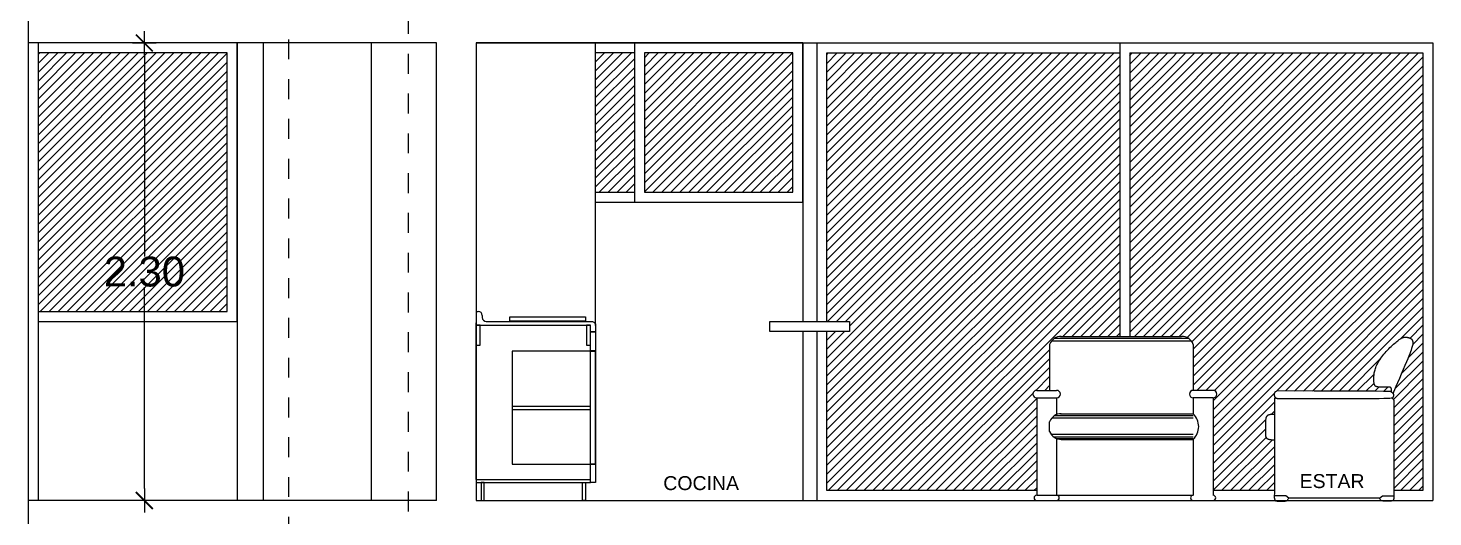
# Model space of a CAD drawing. Header units: millimetres. Extents: x 1217 to 2428, y 234 to 779.
# Drawn here: x 2248.72 to 2255.77, y 401.82 to 404.28 of the extents above; entities that cross this region are included whole.
import ezdxf

# ---------------------------------------------------------------- set-up
doc = ezdxf.new("R2010")
doc.units = ezdxf.units.MM
doc.linetypes.add('HIDDEN2', pattern=[0.1875, 0.125, -0.0625])
doc.layers.get('0').update_dxf_attribs({"lineweight": 5})
for name, color, linetype in [('0.1', 251, 'Continuous'), ('0.2', 2, 'Continuous'), ('0.3', 6, 'Continuous'), ('ARTEFACTOS', 4, 'Continuous'), ('MURO', 5, 'Continuous'), ('Texto', 1, 'Continuous')]:
    doc.layers.add(name, color=color, linetype=linetype)
doc.styles.add('INTERARQ', font='arial.ttf')
doc.styles.get("Standard").update_dxf_attribs({"font": 'arial.ttf'})
doc.dimstyles.new('ESCALA_1-50', dxfattribs={"dimtxt": 0.15, "dimasz": 0.06, "dimexe": 0.18, "dimexo": 0.0625, "dimgap": 0, "dimtad": 0, "dimtih": 1, "dimtoh": 1, "dimzin": 0, "dimdsep": 46, "dimtxsty": 'INTERARQ', "dimblk": 'DIMTICK', "dimcen": 0, "dimse1": 1, "dimse2": 1, "dimclrd": 256, "dimclre": 1, "dimclrt": 2, "dimadec": 0, "dimazin": 0, "dimtfac": 4.5, "dimtofl": 0, "dimtmove": 2, "dimatfit": 3, "dimldrblk": 'DIMTICK', "dimfxl": 1, "dimtolj": 1, "dimtzin": 0, "dimarcsym": 0})
pattern_1 = [(45, (422.33998, -295.273548), (-0.0224506403, 0.0224506403), [])]

# ---------------------------------------------------------------- blocks, each defined once
blk = doc.blocks.new('sillon elv 1')
at = {"layer": '0.2'}
blk.add_line((382065.2343, 7753267.5813), (382065.6901, 7753267.5813), dxfattribs=at)
for points in [[(382065.1739, 7753268.114), (382065.1742, 7753268.1156), (382065.1744, 7753268.1172), (382065.1745, 7753268.1189), (382065.1746, 7753268.1205), (382065.1745, 7753268.1222), (382065.1745, 7753268.1238), (382065.1744, 7753268.1253), (382065.1744, 7753268.1268), (382065.1745, 7753268.1281), (382065.1745, 7753268.1294), (382065.1747, 7753268.1306), (382065.1749, 7753268.1316), (382065.1751, 7753268.1326), (382065.1753, 7753268.1335), (382065.1756, 7753268.1342), (382065.1759, 7753268.1349), (382065.1762, 7753268.1355), (382065.1765, 7753268.136), (382065.1768, 7753268.1364), (382065.1771, 7753268.1368), (382065.1775, 7753268.1371), (382065.178, 7753268.1373), (382065.1785, 7753268.1375), (382065.179, 7753268.1376), (382065.1796, 7753268.1377), (382065.1804, 7753268.1378), (382065.1814, 7753268.1379), (382065.1828, 7753268.1379), (382065.1846, 7753268.138), (382065.187, 7753268.138), (382065.19, 7753268.1381), (382065.1937, 7753268.1381), (382065.1982, 7753268.1381), (382065.2034, 7753268.1382), (382065.2089, 7753268.1383), (382065.2147, 7753268.1384), (382065.2204, 7753268.1385), (382065.2259, 7753268.1386), (382065.231, 7753268.1388), (382065.2353, 7753268.139), (382065.2389, 7753268.1392), (382065.2417, 7753268.1395), (382065.2439, 7753268.1397), (382065.2455, 7753268.14), (382065.2467, 7753268.1403), (382065.2476, 7753268.1405), (382065.2482, 7753268.1408), (382065.2488, 7753268.141), (382065.2493, 7753268.1412), (382065.2498, 7753268.1413), (382065.2504, 7753268.1415), (382065.2509, 7753268.1417), (382065.2515, 7753268.142), (382065.2522, 7753268.1423), (382065.2529, 7753268.1426), (382065.2537, 7753268.1431), (382065.2545, 7753268.1437), (382065.2554, 7753268.1444), (382065.2563, 7753268.1454), (382065.2572, 7753268.1465), (382065.2581, 7753268.148), (382065.2589, 7753268.1498), (382065.2597, 7753268.1519), (382065.2604, 7753268.1545), (382065.2611, 7753268.1574), (382065.2616, 7753268.1608), (382065.262, 7753268.1645), (382065.2624, 7753268.1685), (382065.2626, 7753268.1727), (382065.2627, 7753268.1771), (382065.2627, 7753268.1816), (382065.2627, 7753268.1863), (382065.2625, 7753268.1909), (382065.2622, 7753268.1956), (382065.2617, 7753268.2004), (382065.2611, 7753268.2053), (382065.2603, 7753268.2102), (382065.2593, 7753268.2154), (382065.258, 7753268.2207), (382065.2565, 7753268.2262), (382065.2547, 7753268.2319), (382065.2526, 7753268.2378), (382065.2501, 7753268.2439), (382065.2474, 7753268.2502), (382065.2443, 7753268.2566), (382065.2408, 7753268.2632), (382065.2369, 7753268.2699), (382065.2327, 7753268.2767), (382065.228, 7753268.2836), (382065.2229, 7753268.2906), (382065.2176, 7753268.2976), (382065.212, 7753268.3046), (382065.2061, 7753268.3115), (382065.2001, 7753268.3182), (382065.194, 7753268.3249), (382065.1878, 7753268.3313), (382065.1816, 7753268.3375), (382065.1754, 7753268.3434), (382065.1694, 7753268.349), (382065.1635, 7753268.3543), (382065.1578, 7753268.3592), (382065.1525, 7753268.3637), (382065.1475, 7753268.3679), (382065.1429, 7753268.3715), (382065.1387, 7753268.3747), (382065.135, 7753268.3775), (382065.1316, 7753268.3799), (382065.1286, 7753268.382), (382065.1259, 7753268.3837), (382065.1233, 7753268.3851), (382065.1209, 7753268.3863), (382065.1187, 7753268.3874), (382065.1165, 7753268.3882), (382065.1144, 7753268.3889), (382065.1123, 7753268.3895), (382065.1103, 7753268.3899), (382065.1083, 7753268.3902), (382065.1063, 7753268.3904), (382065.1044, 7753268.3905), (382065.1024, 7753268.3904), (382065.1005, 7753268.3903), (382065.0985, 7753268.39), (382065.0966, 7753268.3897), (382065.0947, 7753268.3894), (382065.0929, 7753268.3889), (382065.0912, 7753268.3885), (382065.0896, 7753268.388), (382065.088, 7753268.3876), (382065.0866, 7753268.3872), (382065.0853, 7753268.3867), (382065.084, 7753268.3863), (382065.0829, 7753268.3859), (382065.0818, 7753268.3854), (382065.0808, 7753268.385), (382065.0798, 7753268.3846), (382065.0789, 7753268.3841), (382065.0779, 7753268.3836), (382065.077, 7753268.3831), (382065.0761, 7753268.3825), (382065.0752, 7753268.3818), (382065.0743, 7753268.3811), (382065.0735, 7753268.3803), (382065.0726, 7753268.3794), (382065.0718, 7753268.3784), (382065.071, 7753268.3773), (382065.0702, 7753268.376), (382065.0695, 7753268.3746), (382065.0688, 7753268.3731), (382065.0682, 7753268.3715), (382065.0677, 7753268.3697), (382065.0672, 7753268.3679), (382065.0668, 7753268.3659), (382065.0666, 7753268.3638), (382065.0665, 7753268.3614), (382065.0666, 7753268.3588), (382065.0669, 7753268.3558), (382065.0675, 7753268.3524), (382065.0683, 7753268.3484), (382065.0695, 7753268.3438), (382065.0711, 7753268.3385), (382065.0731, 7753268.3324), (382065.0756, 7753268.3252), (382065.0787, 7753268.3168), (382065.0825, 7753268.3069), (382065.0871, 7753268.2952), (382065.0925, 7753268.2816), (382065.099, 7753268.2658), (382065.1066, 7753268.2475), (382065.1153, 7753268.2269), (382065.1246, 7753268.2047), (382065.1341, 7753268.1823), (382065.1433, 7753268.1607), (382065.1516, 7753268.1412), (382065.1585, 7753268.125), (382065.1635, 7753268.1132), (382065.1662, 7753268.107)], [(382065.7482, 7753268.1195), (382065.7512, 7753268.1185), (382065.7538, 7753268.1173), (382065.7559, 7753268.1159), (382065.7576, 7753268.1144), (382065.759, 7753268.1129), (382065.7601, 7753268.1112), (382065.761, 7753268.1096), (382065.7617, 7753268.1079), (382065.7622, 7753268.1063), (382065.7626, 7753268.1048), (382065.7628, 7753268.1033), (382065.7629, 7753268.1018), (382065.763, 7753268.1004), (382065.7629, 7753268.0991), (382065.7628, 7753268.0978), (382065.7626, 7753268.0966), (382065.7624, 7753268.0954), (382065.7621, 7753268.0943), (382065.7618, 7753268.0932), (382065.7614, 7753268.0922), (382065.7609, 7753268.0912), (382065.7604, 7753268.0903), (382065.7599, 7753268.0894), (382065.7593, 7753268.0885), (382065.7586, 7753268.0877), (382065.7578, 7753268.0869), (382065.757, 7753268.0861), (382065.756, 7753268.0854), (382065.7551, 7753268.0847), (382065.754, 7753268.0841), (382065.7529, 7753268.0835), (382065.7517, 7753268.083), (382065.7502, 7753268.0826), (382065.7476, 7753268.0823), (382065.7428, 7753268.082), (382065.7348, 7753268.0818), (382065.7223, 7753268.0816), (382065.7045, 7753268.0815), (382065.6801, 7753268.0814), (382065.6482, 7753268.0813), (382065.6082, 7753268.0812), (382065.5617, 7753268.0812), (382065.5109, 7753268.0812), (382065.458, 7753268.0813), (382065.4051, 7753268.0813), (382065.3544, 7753268.0815), (382065.3081, 7753268.0817), (382065.2683, 7753268.0819), (382065.2366, 7753268.0823), (382065.2126, 7753268.0827), (382065.1951, 7753268.0832), (382065.1831, 7753268.0837), (382065.1755, 7753268.0842), (382065.1711, 7753268.0848), (382065.169, 7753268.0854), (382065.168, 7753268.0859), (382065.1673, 7753268.0865), (382065.1666, 7753268.0871), (382065.166, 7753268.0877), (382065.1655, 7753268.0884), (382065.1649, 7753268.0891), (382065.1645, 7753268.0899), (382065.164, 7753268.0907), (382065.1636, 7753268.0917), (382065.1633, 7753268.0927), (382065.1629, 7753268.0939), (382065.1627, 7753268.0951), (382065.1625, 7753268.0963), (382065.1623, 7753268.0976), (382065.1623, 7753268.0988), (382065.1623, 7753268.1), (382065.1625, 7753268.1011), (382065.1628, 7753268.1021), (382065.1632, 7753268.1031), (382065.1636, 7753268.1039), (382065.1642, 7753268.1048), (382065.1648, 7753268.1056), (382065.1655, 7753268.1063), (382065.1662, 7753268.1071), (382065.1669, 7753268.1078), (382065.1676, 7753268.1086), (382065.1684, 7753268.1094), (382065.1691, 7753268.1101), (382065.1699, 7753268.1109), (382065.1707, 7753268.1116), (382065.1716, 7753268.1124), (382065.1724, 7753268.113), (382065.1733, 7753268.1137), (382065.1743, 7753268.1143), (382065.1753, 7753268.1148), (382065.1764, 7753268.1153), (382065.1774, 7753268.1157), (382065.1785, 7753268.1161), (382065.1796, 7753268.1164), (382065.1807, 7753268.1167), (382065.1818, 7753268.1169), (382065.1839, 7753268.1172), (382065.1926, 7753268.1174), (382065.2144, 7753268.1176), (382065.2558, 7753268.1178), (382065.3233, 7753268.1181), (382065.4235, 7753268.1185), (382065.563, 7753268.1189), (382065.7482, 7753268.1195)], [(382065.1727, 7753268.0846), (382065.1704, 7753268.0832), (382065.1685, 7753268.0819), (382065.1669, 7753268.0806), (382065.1657, 7753268.0794), (382065.1647, 7753268.0781), (382065.164, 7753268.0769), (382065.1634, 7753268.0758), (382065.1631, 7753268.0746), (382065.1628, 7753268.0726), (382065.1626, 7753268.0652), (382065.1625, 7753268.047), (382065.1624, 7753268.0127), (382065.1624, 7753267.9567), (382065.1624, 7753267.8738), (382065.1624, 7753267.7584), (382065.1624, 7753267.6053)], [(382065.7621, 7753268.0013), (382065.7666, 7753268.0017), (382065.7707, 7753268.0019), (382065.7743, 7753268.0019), (382065.7775, 7753268.0017), (382065.7804, 7753268.0013), (382065.783, 7753268.0009), (382065.7852, 7753268.0003), (382065.7873, 7753267.9997), (382065.7892, 7753267.9991), (382065.791, 7753267.9984), (382065.7926, 7753267.9978), (382065.7941, 7753267.9971), (382065.7954, 7753267.9963), (382065.7966, 7753267.9955), (382065.7977, 7753267.9947), (382065.7987, 7753267.9938), (382065.7996, 7753267.9929), (382065.8005, 7753267.9919), (382065.8012, 7753267.9909), (382065.8018, 7753267.9898), (382065.8024, 7753267.9888), (382065.803, 7753267.9877), (382065.8034, 7753267.9866), (382065.8039, 7753267.9855), (382065.8043, 7753267.9843), (382065.8046, 7753267.9831), (382065.8049, 7753267.9816), (382065.8052, 7753267.9797), (382065.8055, 7753267.9773), (382065.8058, 7753267.9743), (382065.806, 7753267.9705), (382065.8062, 7753267.9658), (382065.8064, 7753267.9601), (382065.8066, 7753267.9536), (382065.8068, 7753267.9466), (382065.8069, 7753267.9394), (382065.8071, 7753267.9322), (382065.8072, 7753267.9251), (382065.8072, 7753267.9186), (382065.8072, 7753267.9129), (382065.8072, 7753267.9081), (382065.8072, 7753267.9041), (382065.807, 7753267.901), (382065.8069, 7753267.8984), (382065.8067, 7753267.8964), (382065.8065, 7753267.8948), (382065.8062, 7753267.8934), (382065.8059, 7753267.8922), (382065.8056, 7753267.891), (382065.8053, 7753267.8898), (382065.8048, 7753267.8887), (382065.8044, 7753267.8876), (382065.8039, 7753267.8865), (382065.8033, 7753267.8855), (382065.8027, 7753267.8845), (382065.802, 7753267.8836), (382065.8012, 7753267.8828), (382065.8004, 7753267.882), (382065.7995, 7753267.8812), (382065.7986, 7753267.8805), (382065.7976, 7753267.8799), (382065.7966, 7753267.8793), (382065.7955, 7753267.8787), (382065.7944, 7753267.8782), (382065.7933, 7753267.8777), (382065.7918, 7753267.8772), (382065.7898, 7753267.8767), (382065.787, 7753267.8762), (382065.783, 7753267.8755), (382065.7778, 7753267.8748), (382065.7709, 7753267.874), (382065.7621, 7753267.8731)], [(382065.1619, 7753267.5923), (382065.1619, 7753267.5897), (382065.1619, 7753267.5872), (382065.162, 7753267.585), (382065.1622, 7753267.5829), (382065.1624, 7753267.581), (382065.1627, 7753267.5792), (382065.163, 7753267.5776), (382065.1633, 7753267.5762), (382065.1636, 7753267.5749), (382065.164, 7753267.5737), (382065.1644, 7753267.5727), (382065.1648, 7753267.5718), (382065.1653, 7753267.5709), (382065.1658, 7753267.5702), (382065.1665, 7753267.5695), (382065.1672, 7753267.5689), (382065.168, 7753267.5684), (382065.1689, 7753267.5679), (382065.17, 7753267.5674), (382065.1712, 7753267.5671), (382065.1727, 7753267.5667), (382065.1744, 7753267.5664), (382065.1763, 7753267.5662), (382065.1785, 7753267.566), (382065.1811, 7753267.5658), (382065.1839, 7753267.5657), (382065.1869, 7753267.5657), (382065.19, 7753267.5656), (382065.1932, 7753267.5656), (382065.1965, 7753267.5656), (382065.1997, 7753267.5657), (382065.2028, 7753267.5657), (382065.2058, 7753267.5658), (382065.2087, 7753267.5658), (382065.2114, 7753267.5659), (382065.2139, 7753267.566), (382065.2162, 7753267.5662), (382065.2184, 7753267.5664), (382065.2203, 7753267.5667), (382065.2221, 7753267.5671), (382065.2237, 7753267.5675), (382065.2251, 7753267.5682), (382065.2265, 7753267.5691), (382065.2278, 7753267.5704), (382065.2292, 7753267.5722), (382065.2307, 7753267.5745), (382065.2324, 7753267.5775), (382065.2343, 7753267.5813)], [(382065.7625, 7753267.5923), (382065.7626, 7753267.5897), (382065.7625, 7753267.5872), (382065.7624, 7753267.585), (382065.7623, 7753267.5829), (382065.762, 7753267.581), (382065.7618, 7753267.5792), (382065.7615, 7753267.5776), (382065.7612, 7753267.5762), (382065.7608, 7753267.5749), (382065.7605, 7753267.5737), (382065.7601, 7753267.5727), (382065.7597, 7753267.5718), (382065.7592, 7753267.5709), (382065.7586, 7753267.5702), (382065.758, 7753267.5695), (382065.7573, 7753267.5689), (382065.7565, 7753267.5684), (382065.7556, 7753267.5679), (382065.7545, 7753267.5674), (382065.7533, 7753267.5671), (382065.7518, 7753267.5667), (382065.7501, 7753267.5664), (382065.7482, 7753267.5662), (382065.7459, 7753267.566), (382065.7434, 7753267.5658), (382065.7406, 7753267.5657), (382065.7376, 7753267.5657), (382065.7345, 7753267.5656), (382065.7312, 7753267.5656), (382065.728, 7753267.5656), (382065.7248, 7753267.5657), (382065.7216, 7753267.5657), (382065.7186, 7753267.5658), (382065.7158, 7753267.5658), (382065.7131, 7753267.5659), (382065.7106, 7753267.566), (382065.7083, 7753267.5662), (382065.7061, 7753267.5664), (382065.7041, 7753267.5667), (382065.7024, 7753267.5671), (382065.7008, 7753267.5675), (382065.6993, 7753267.5682), (382065.698, 7753267.5691), (382065.6966, 7753267.5704), (382065.6952, 7753267.5722), (382065.6937, 7753267.5745), (382065.6921, 7753267.5775), (382065.6901, 7753267.5813)]]:
    blk.add_lwpolyline(points, dxfattribs=at)
at = {"layer": '0.2', "elevation": 0}
for points in [[(382065.7529, 7753268.0835), (382065.7621, 7753268.0835), (382065.7621, 7753267.6053)], [(382065.1624, 7753267.6053), (382065.1619, 7753267.5923)], [(382065.2343, 7753267.5813), (382065.2197, 7753267.5923), (382065.1619, 7753267.5923)], [(382065.6901, 7753267.5813), (382065.7047, 7753267.5923), (382065.7636, 7753267.5923)], [(382065.7621, 7753267.6053), (382065.7625, 7753267.5923)]]:
    blk.add_lwpolyline(points, dxfattribs=at)
blk = doc.blocks.new('DIMTICK')
at = {"color": 1}
for p, q in [((-1, 0), (1, 0)), ((0, 1), (0, -1))]:
    blk.add_line(p, q, dxfattribs=at)
at = {"color": 3, "const_width": 0.141}
blk.add_lwpolyline([(0.71, 0.71), (-0.71, -0.71)], dxfattribs=at)
blk = doc.blocks.new('*D1624')
at = {"layer": '0.1', "lineweight": -2, "ltscale": 3, "transparency": 16777216}
for p, q in [((2249.3048, 404.1411), (2249.3048, 403.1277)), ((2249.3048, 401.9611), (2249.3048, 402.9744))]:
    blk.add_line(p, q, dxfattribs=at)
at = {"layer": 'Defpoints', "color": 0, "ltscale": 3, "transparency": 16777216}
for p in [(2248.9553, 404.2011, 0), (2249.3048, 404.2011), (2248.9553, 401.9011, 0)]:
    blk.add_point(p, dxfattribs=at)
at = {"layer": '0.1', "lineweight": -2, "ltscale": 3, "transparency": 16777216, "xscale": 0.06, "yscale": 0.06, "zscale": 0.06}
for p, rotation in [((2249.3048, 404.2011), 90), ((2249.3048, 401.9011), 270)]:
    blk.add_blockref('DIMTICK', p, dxfattribs=dict(at, rotation=rotation))
at = {"layer": '0.1', "color": 2, "ltscale": 3, "transparency": 16777216, "insert": (2249.3048, 403.0511), "char_height": 0.15, "attachment_point": 5, "style": 'INTERARQ'}
blk.add_mtext('\\A1;2.30', dxfattribs=at)

msp = doc.modelspace()

# ---------------------------------------------------------------- hatches: boundary and pattern name
at = {"layer": '0.1', "ltscale": 3}
h = msp.add_hatch(dxfattribs=at)
h.set_pattern_fill('ANSI31', color=256, scale=0.01)
h.set_pattern_definition([(45, (422.33998, -346.723466), (-0.0224506403, 0.0224506403), [])])
h.paths.add_polyline_path([(2248.77111, 404.15107), (2248.77111, 402.85107), (2249.72104, 402.85107), (2249.72104, 404.15107)])
h = msp.add_hatch(dxfattribs=at)
h.set_pattern_fill('ANSI31', color=256, scale=0.01)
h.set_pattern_definition(pattern_1)
h.paths.add_polyline_path([(2254.25251, 404.15099), (2254.46816, 404.15099), (2254.46816, 402.72581), (2254.25251, 402.72581)])
h.paths.add_polyline_path([(2252.86861, 404.15099), (2254.20251, 404.15099), (2254.20251, 402.72581), (2253.90862, 402.72581, 0.3308107), (2253.85003, 402.68579), (2253.85003, 402.45486), (2253.78505, 402.45486, 1), (2253.78505, 402.41691), (2253.78505, 401.95099), (2252.86861, 401.95099)])
h.paths.add_polyline_path([(2252.7306, 404.15099), (2252.86861, 404.15099), (2252.86861, 401.95099), (2252.7306, 401.95099), (2252.7306, 402.75099), (2252.84561, 402.75099), (2252.84561, 402.80099), (2252.7306, 402.80099)])
h.paths.add_polyline_path([(2251.81582, 404.15099), (2252.5606, 404.15099), (2252.5606, 403.45099), (2251.81582, 403.45099)])
h.paths.add_polyline_path([(2251.57076, 404.15099), (2251.76582, 404.15099), (2251.76582, 403.45099), (2251.57076, 403.45099)])
h = msp.add_hatch(dxfattribs=at)
h.set_pattern_fill('ANSI31', color=256, scale=0.01)
h.set_pattern_definition(pattern_1)
h.paths.add_polyline_path([(2254.46816, 404.15099), (2255.72441, 404.15099), (2255.72441, 401.95099), (2255.57804, 401.95099), (2255.57805, 402.09078), (2255.57807, 402.20611), (2255.57807, 402.28904), (2255.57805, 402.34499), (2255.57798, 402.37935), (2255.57786, 402.39753), (2255.57762, 402.40673), (2255.57584, 402.41061), (2255.57287, 402.41364), (2255.56824, 402.41681), (2255.57199, 402.41784), (2255.57521, 402.42069), (2255.57709, 402.42439), (2255.57823, 402.42944), (2255.57802, 402.43402), (2255.57641, 402.43699), (2255.5743, 402.43941), (2255.57692, 402.44554), (2255.58196, 402.45732), (2255.58888, 402.47355), (2255.59718, 402.49304), (2255.60633, 402.5146), (2255.61584, 402.53704), (2255.62518, 402.55919), (2255.63384, 402.57986), (2255.64142, 402.59811), (2255.6479, 402.61392), (2255.65339, 402.62754), (2255.65798, 402.63919), (2255.66177, 402.64911), (2255.66487, 402.65754), (2255.66736, 402.6647), (2255.66934, 402.67084), (2255.67091, 402.67616), (2255.67268, 402.68294), (2255.67381, 402.68977), (2255.67398, 402.69492), (2255.67349, 402.6992), (2255.67236, 402.70382), (2255.67029, 402.70836), (2255.66752, 402.71228), (2255.66414, 402.71507), (2255.66021, 402.71716), (2255.6565, 402.71863), (2255.65235, 402.71998), (2255.6473, 402.72138), (2255.64175, 402.72248), (2255.63601, 402.72291), (2255.63114, 402.72247), (2255.62709, 402.72161), (2255.62284, 402.72019), (2255.61832, 402.71814), (2255.61329, 402.71527), (2255.6088, 402.71225), (2255.60546, 402.70986), (2255.60173, 402.70708), (2255.59759, 402.70386), (2255.59299, 402.70019), (2255.58797, 402.69606), (2255.5826, 402.69153), (2255.57695, 402.68661), (2255.57106, 402.68132), (2255.565, 402.67571), (2255.55884, 402.6698), (2255.55264, 402.66362), (2255.54645, 402.6572), (2255.54032, 402.65057), (2255.53432, 402.64379), (2255.52848, 402.6369), (2255.52286, 402.62993), (2255.5175, 402.62294), (2255.51246, 402.61596), (2255.50779, 402.60904), (2255.50352, 402.60222), (2255.49966, 402.59551), (2255.49617, 402.58894), (2255.49306, 402.58251), (2255.4903, 402.57624), (2255.48787, 402.57014), (2255.48575, 402.56423), (2255.48394, 402.55852), (2255.48242, 402.55302), (2255.48115, 402.54772), (2255.48012, 402.54258), (2255.47931, 402.53759), (2255.4787, 402.53272), (2255.47825, 402.52795), (2255.47795, 402.52325), (2255.47777, 402.5186), (2255.4777, 402.51398), (2255.47773, 402.50945), (2255.47786, 402.50504), (2255.47821, 402.49866), (2255.47907, 402.49121), (2255.4803, 402.48539), (2255.48223, 402.48024), (2255.4849, 402.47678), (2255.48798, 402.47459), (2255.49197, 402.47319), (2255.49356, 402.47255), (2255.49745, 402.4719), (2255.50152, 402.47155), (2255.5051, 402.47133), (2255.50949, 402.47113), (2255.51455, 402.47097), (2255.52004, 402.47083), (2255.52577, 402.47071), (2255.53152, 402.47062), (2255.53707, 402.47054), (2255.54221, 402.47048), (2255.54673, 402.47043), (2255.55048, 402.47039), (2255.55348, 402.47035), (2255.55585, 402.47032), (2255.55767, 402.47028), (2255.55904, 402.47023), (2255.56007, 402.47016), (2255.56084, 402.47007), (2255.56145, 402.46996), (2255.56199, 402.46981), (2255.56247, 402.46963), (2255.56291, 402.4694), (2255.5633, 402.46911), (2255.56366, 402.46876), (2255.56399, 402.46834), (2255.56429, 402.46784), (2255.56458, 402.46725), (2255.56486, 402.46658), (2255.56513, 402.4658), (2255.56537, 402.46493), (2255.56558, 402.46396), (2255.56576, 402.4629), (2255.5659, 402.46173), (2255.56599, 402.46047), (2255.56603, 402.4591), (2255.56601, 402.45764), (2255.56597, 402.45609), (2255.56581, 402.45113), (2255.56638, 402.44655), (2255.56265, 402.44826), (2255.55815, 402.44947), (2255.54783, 402.44971), (2255.52607, 402.44992), (2255.48469, 402.45016), (2255.41716, 402.45045), (2255.31694, 402.4508), (2255.17747, 402.45126), (2254.99223, 402.45182), (2254.98783, 402.45034), (2254.9836, 402.44763), (2254.98079, 402.4445), (2254.97866, 402.44049), (2254.97753, 402.43571), (2254.97746, 402.43155), (2254.97815, 402.42704), (2254.97964, 402.42303), (2254.98218, 402.4195), (2254.98673, 402.41585), (2254.97837, 402.41585), (2254.97837, 402.33365), (2254.9738, 402.33408), (2254.96787, 402.33435), (2254.96147, 402.33393), (2254.95644, 402.33299), (2254.95108, 402.33144), (2254.94623, 402.32942), (2254.94261, 402.32711), (2254.93997, 402.32437), (2254.93801, 402.32124), (2254.93615, 402.31691), (2254.93533, 402.31311), (2254.93479, 402.3084), (2254.93444, 402.3028), (2254.93422, 402.29809), (2254.93402, 402.29241), (2254.93382, 402.28596), (2254.93365, 402.27898), (2254.9335, 402.27174), (2254.93337, 402.26449), (2254.93328, 402.25749), (2254.93322, 402.25098), (2254.9332, 402.24522), (2254.93323, 402.2381), (2254.93349, 402.2305), (2254.9341, 402.22596), (2254.93536, 402.22138), (2254.93737, 402.21715), (2254.94026, 402.2139), (2254.94373, 402.21163), (2254.94745, 402.20985), (2254.95175, 402.20876), (2254.95741, 402.20788), (2254.96269, 402.20719), (2254.96959, 402.20638), (2254.97837, 402.20543), (2254.97837, 401.95099), (2254.67089, 401.95099), (2254.67089, 402.41691, 1), (2254.67089, 402.45486), (2254.57089, 402.45486), (2254.57089, 402.68579, 0.3308101), (2254.5123, 402.72581), (2254.46816, 402.72581)])

# ---------------------------------------------------------------- linework, layer by layer
at = {"layer": '0.1', "ltscale": 3, "elevation": 0}
for points in [[(2248.77111, 402.80107), (2249.77104, 402.80107), (2249.77104, 404.20107), (2248.72111, 404.20107)], [(2249.90108, 404.20099), (2249.90108, 401.90099)], [(2251.57076, 403.40099), (2252.6106, 403.40099), (2252.6106, 404.20099), (2250.97104, 404.20099)], [(2251.76582, 404.20099), (2251.76582, 403.40099)], [(2254.20251, 404.20099), (2254.20251, 402.72581)], [(2248.77111, 402.85107), (2249.72104, 402.85107), (2249.72104, 404.15107), (2248.77111, 404.15107)], [(2251.76582, 404.15099), (2251.57076, 404.15099)], [(2251.81582, 403.45099), (2252.5606, 403.45099), (2252.5606, 404.15099), (2251.81582, 404.15099)], [(2251.81582, 404.15099), (2251.81582, 403.45099)], [(2252.7306, 402.80099), (2252.7306, 404.15099), (2254.20251, 404.15099)], [(2254.25251, 404.15099), (2255.72441, 404.15099), (2255.72441, 401.95099), (2255.57804, 401.95099)], [(2254.25251, 404.15099), (2254.25251, 402.72581)], [(2251.57076, 403.45099), (2251.76582, 403.45099)], [(2253.78505, 401.95099), (2252.7306, 401.95099), (2252.7306, 402.75099)], [(2254.97837, 401.95099), (2254.67089, 401.95099)]]:
    msp.add_lwpolyline(points, dxfattribs=at)
at = {"layer": '0.1', "linetype": 'ByBlock', "elevation": 0}
for points in [[(2253.85003, 402.68579), (2253.85003, 402.45486)], [(2253.85003, 402.68579), (2253.85003, 402.45486)], [(2253.85003, 402.68579), (2253.85003, 402.45486)], [(2253.86033, 402.70417), (2254.56059, 402.70417)], [(2253.87421, 402.71648), (2254.54671, 402.71648)], [(2253.90391, 402.72581), (2254.5123, 402.72581)], [(2253.90391, 402.72581), (2254.5123, 402.72581)], [(2254.57089, 402.68579), (2254.57089, 402.45486)], [(2254.57089, 402.68579), (2254.57089, 402.45486)], [(2253.78505, 402.45486), (2253.88505, 402.45486)], [(2253.78505, 402.45486), (2253.88505, 402.45486)], [(2253.78505, 402.41691), (2253.78505, 401.9277)], [(2253.78505, 402.41691), (2253.88505, 402.41691)], [(2253.78505, 402.41691), (2253.78505, 401.9277)], [(2253.78505, 402.41691), (2253.88505, 402.41691)], [(2253.88505, 402.41691), (2253.88505, 402.33705)], [(2253.88505, 402.41691), (2253.88505, 402.33705)], [(2254.67089, 402.45486), (2254.57089, 402.45486)], [(2254.67089, 402.45486), (2254.57089, 402.45486)], [(2254.57089, 402.41691), (2254.57089, 402.33705)], [(2254.67089, 402.41691), (2254.57089, 402.41691)], [(2254.57089, 402.41691), (2254.57089, 402.33705)], [(2254.67089, 402.41691), (2254.57089, 402.41691)], [(2254.67089, 402.41691), (2254.67089, 401.9277)], [(2254.67089, 402.41691), (2254.67089, 401.9277)], [(2253.87584, 402.32873), (2254.57089, 402.32873)], [(2253.90391, 402.33705), (2254.57089, 402.33705)], [(2253.90391, 402.33705), (2254.57089, 402.33705)], [(2253.85003, 402.24849), (2253.85003, 402.29703)], [(2253.86083, 402.31601), (2254.57089, 402.31601)], [(2253.86083, 402.31601), (2254.57089, 402.31601)], [(2253.85665, 402.23508), (2254.57089, 402.23508)], [(2253.86919, 402.22138), (2254.57089, 402.22138)], [(2253.88505, 402.21233), (2253.88505, 401.93156)], [(2253.88505, 402.21233), (2254.57089, 402.21233)], [(2253.88505, 402.21233), (2254.57089, 402.21233)], [(2253.88505, 402.20846), (2253.88505, 401.9277)], [(2253.90862, 402.20846), (2254.57089, 402.20846)], [(2253.90862, 402.20846), (2254.57089, 402.20846)], [(2254.57089, 402.20846), (2254.57089, 401.9277)], [(2254.57089, 402.20846), (2254.57089, 401.9277)], [(2253.78505, 401.9277), (2254.57089, 401.9277)], [(2253.78505, 401.9277), (2254.57089, 401.9277)]]:
    msp.add_lwpolyline(points, dxfattribs=at)
at = {"layer": '0.1', "linetype": 'ByBlock'}
for centre, radius, start, end in [((2253.90626, 402.66637, 0), 0.05949, 87.731971, 160.95095), ((2253.90626, 402.66637, 0), 0.05949, 87.731971, 160.95095), ((2254.51465, 402.66637, 0), 0.05949, 19.04905, 92.268029), ((2254.51465, 402.66637, 0), 0.05949, 19.04905, 92.268029), ((2253.78505, 402.43589, 0), 0.01897, 90, 270), ((2253.78505, 402.43589, 0), 0.01897, 90, 270), ((2253.88505, 402.43589, 0), 0.01897, 270, 90), ((2253.88505, 402.43589, 0), 0.01897, 270, 90), ((2254.57089, 402.43589, 0), 0.01897, 90, 270), ((2254.57089, 402.43589, 0), 0.01897, 90, 270), ((2254.67089, 402.43589, 0), 0.01897, 270, 90), ((2254.67089, 402.43589, 0), 0.01897, 270, 90), ((2253.90626, 402.27761, 0), 0.05949, 87.731971, 160.95095), ((2253.90626, 402.27761, 0), 0.05949, 87.731971, 160.95095), ((2254.50945, 402.27276, 0), 0.08893, 313.695506, 46.304494), ((2254.50945, 402.27276, 0), 0.08893, 313.695506, 46.304494), ((2253.90626, 402.26791, 0), 0.05949, 199.04905, 272.268029), ((2253.90626, 402.26791, 0), 0.05949, 199.04905, 272.268029), ((2253.78505, 401.91435, 0), 0.01335, 90, 270), ((2253.78505, 401.91435, 0), 0.01335, 90, 270), ((2253.88505, 401.91435, 0), 0.01335, 270, 90), ((2253.88505, 401.91435, 0), 0.01335, 270, 90), ((2254.57089, 401.91435, 0), 0.01335, 90, 270), ((2254.57089, 401.91435, 0), 0.01335, 90, 270), ((2254.67089, 401.91435, 0), 0.01335, 270, 90), ((2254.67089, 401.91435, 0), 0.01335, 270, 90)]:
    msp.add_arc(centre, radius, start, end, dxfattribs=at)
at = {"layer": '0.2', "linetype": 'HIDDEN2', "ltscale": 0.5}
for p, q in [((2250.02922, 424.619, 0), (2250.02922, 376.75244, 0)), ((2250.62922, 423.9466, 0), (2250.62922, 376.91828, 0))]:
    msp.add_line(p, q, dxfattribs=at)
at = {"layer": '0.2', "ltscale": 3, "elevation": 0}
for points in [[(2249.77104, 404.20108), (2249.77104, 401.90107)], [(2251.57076, 402.78074), (2251.57076, 404.20099)], [(2252.6106, 404.20099), (2252.6106, 402.80099)], [(2252.6806, 404.20099), (2252.6806, 402.80099)], [(2252.6106, 402.75099), (2252.6106, 401.90099)], [(2252.6806, 402.75099), (2252.6806, 401.90099)]]:
    msp.add_lwpolyline(points, dxfattribs=at)
at = {"layer": '0.2', "elevation": 0}
for points in [[(2251.13933, 402.82485), (2251.52034, 402.82485), (2251.52034, 402.8025), (2251.13933, 402.8025)], [(2251.57061, 402.65263), (2251.15199, 402.65263), (2251.15199, 402.08413), (2251.57061, 402.08413)], [(2251.57076, 402.08413), (2251.54545, 402.08413), (2251.54545, 402.65263), (2251.57076, 402.65263)]]:
    msp.add_lwpolyline(points, close=True, dxfattribs=at)
msp.add_lwpolyline([(2251.15199, 402.35917), (2251.54545, 402.35917), (2251.54545, 402.37418), (2251.15199, 402.37418), (2251.15199, 402.35917)], dxfattribs=at)
at = {"layer": '0.3'}
for p, q in [((2250.97076, 402.85163, 0), (2250.98089, 402.85163, 0)), ((2251.00114, 402.83137, 0), (2251.00114, 402.82125, 0)), ((2251.0214, 402.80099, 0), (2251.55304, 402.80099, 0))]:
    msp.add_line(p, q, dxfattribs=at)
at = {"layer": '0.3', "ltscale": 3, "elevation": 0}
for points in [[(2248.72111, 404.20107), (2248.72111, 401.90107)], [(2248.77111, 404.20107), (2248.77111, 401.90107)], [(2250.44415, 404.20099), (2250.44415, 401.90099)]]:
    msp.add_lwpolyline(points, dxfattribs=at)
at = {"layer": '0.3', "elevation": 0}
for points in [[(2250.97076, 402.85163), (2250.97076, 402.78327), (2251.54545, 402.78327)], [(2251.57076, 402.74939), (2251.54545, 402.74939), (2251.54545, 402.78327)], [(2250.97076, 401.99087), (2251.54545, 401.99087), (2251.54545, 402.00587), (2250.97076, 402.00587), (2250.97076, 401.99087)], [(2251.01178, 401.99087), (2250.99659, 401.99087), (2250.99659, 401.90099), (2251.01178, 401.90099), (2251.01178, 401.99087)], [(2251.50443, 401.99087), (2251.51962, 401.99087), (2251.51962, 401.90099), (2251.50443, 401.90099), (2251.50443, 401.99087)]]:
    msp.add_lwpolyline(points, dxfattribs=at)
for points in [[(2250.97076, 402.68201), (2250.99102, 402.68201), (2250.99102, 402.78327), (2250.97076, 402.78327)], [(2251.52519, 402.68201), (2251.54545, 402.68201), (2251.54545, 402.78327), (2251.52519, 402.78327)], [(2251.54545, 402.74939), (2251.57076, 402.74939), (2251.57076, 402.65438), (2251.54545, 402.65438)], [(2252.84561, 402.75099), (2252.44561, 402.75099), (2252.44561, 402.80099), (2252.84561, 402.80099)], [(2251.54545, 402.08413), (2251.57076, 402.08413), (2251.57076, 401.99087), (2251.54545, 401.99087)]]:
    msp.add_lwpolyline(points, close=True, dxfattribs=at)
msp.add_lwpolyline([(2251.54545, 402.80099), (2251.55051, 402.80099, -0.4142136), (2251.57076, 402.78074), (2251.57076, 402.74939)], format="xyb", dxfattribs=at)
at = {"layer": '0.3'}
for centre, start, end in [((2250.98089, 402.83137, 0), 0, 90), ((2251.0214, 402.82125, 0), 180, 270)]:
    msp.add_arc(centre, 0.02025, start, end, dxfattribs=at)
at = {"layer": 'ARTEFACTOS', "color": 1}
msp.add_line((2250.97076, 402.00731, 0), (2250.97076, 402.79465, 0), dxfattribs=at)
at = {"layer": 'MURO', "ltscale": 3, "elevation": 0}
for points in [[(2248.72111, 404.35107), (2248.72111, 404.20107)], [(2250.77104, 404.20099), (2248.72111, 404.20099)], [(2250.77104, 401.90099), (2250.77104, 404.20099)], [(2250.97104, 404.20099), (2250.97104, 401.90099)], [(2250.97104, 404.20099), (2250.97104, 401.90099)], [(2250.97104, 404.20099), (2255.77441, 404.20099)], [(2255.77441, 404.20099), (2255.77441, 401.90099)], [(2248.72111, 401.90107), (2248.72111, 401.75107)], [(2250.77104, 401.90099), (2248.72111, 401.90099)], [(2250.97104, 401.90099), (2255.77441, 401.90099)]]:
    msp.add_lwpolyline(points, dxfattribs=at)

# ---------------------------------------------------------------- block references
at = {"layer": '0.2', "xscale": -1}
msp.add_blockref('sillon elv 1', (384320.74044, -7752865.66766, 0), dxfattribs=at)

# ---------------------------------------------------------------- texts
at = {"layer": 'Texto', "char_height": 0.07, "width": 0.4782903, "attachment_point": 5}
for s, insert in [('COCINA', (2252.10044, 401.98805, 0)), ('ESTAR', (2255.26819, 401.99819, 0))]:
    msp.add_mtext(s, dxfattribs=dict(at, insert=insert))

# ---------------------------------------------------------------- dimensions: what is measured, and where the dimension line sits
at = {"layer": '0.1', "ltscale": 3}
dim = msp.add_linear_dim(base=(2249.30475, 404.20107, 0), p1=(2248.95533, 401.90107, 0), p2=(2248.95533, 404.20107, 0), angle=90, dimstyle='ESCALA_1-50', dxfattribs=at)
dim.commit()
dim.dimension.update_dxf_attribs({"geometry": '*D1624', "text_midpoint": (2249.30475, 403.05107, 0)})

doc.saveas('drawing.dxf')
